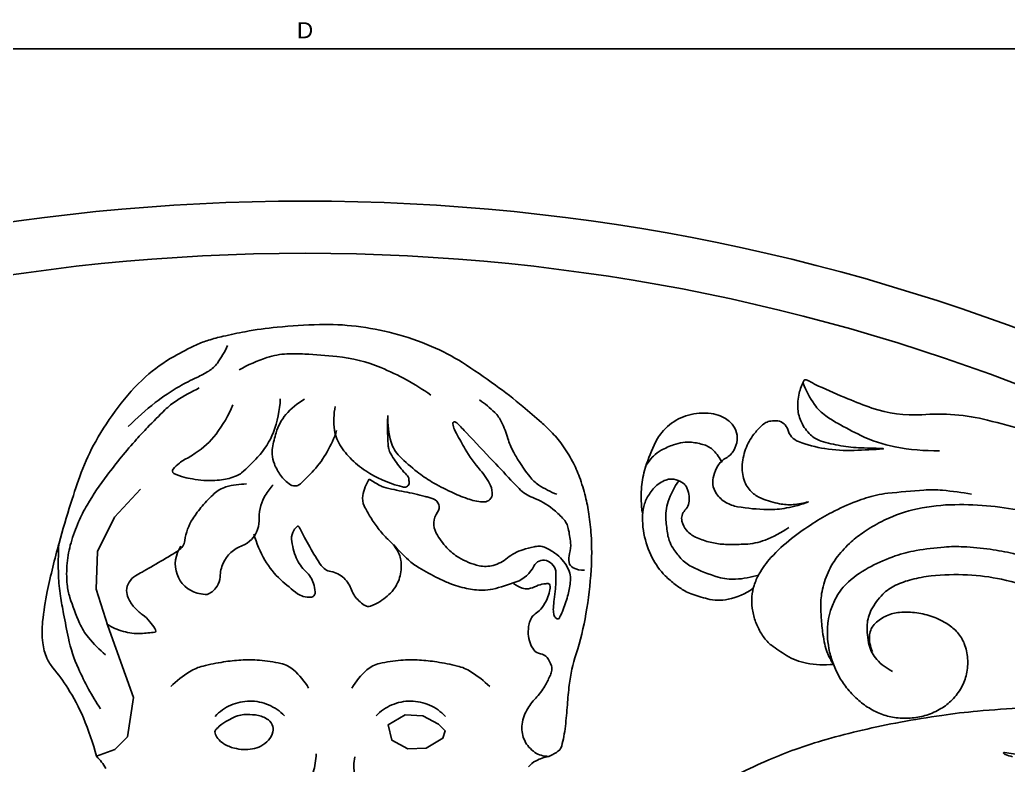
# Model space of a CAD drawing. Header units: millimetres. Extents: x 96 to 279, y 61 to 183.
# Drawn here: x 200.14 to 205.94, y 175.48 to 179.85 of the extents above; entities that cross this region are included whole.
import ezdxf

# ---------------------------------------------------------------- set-up
doc = ezdxf.new("R2010")
doc.units = ezdxf.units.MM
doc.layers.add('DIMENSIONS', color=4, linetype='Continuous')
doc.layers.add('PART', color=7, linetype='Continuous')
doc.styles.get("Standard").update_dxf_attribs({"font": 'arial.ttf'})
doc.dimstyles.new('BALMER1', dxfattribs={"dimscale": 0, "dimtxt": 0.09375, "dimasz": 0.125, "dimexe": 0.0625, "dimexo": 0.125, "dimgap": 0.0625, "dimtad": 1, "dimdec": 4, "dimlfac": -1, "dimzin": 3, "dimdsep": 46, "dimlunit": 4, "dimtxsty": 'Standard', "dimcen": 0.0625, "dimdle": 0.0625, "dimclrd": 256, "dimclre": 256, "dimclrt": 256, "dimadec": 0, "dimazin": 0, "dimtfac": 0.75, "dimtdec": 4, "dimtix": 1, "dimtmove": 2, "dimatfit": 3, "dimfxl": 1, "dimtolj": 1, "dimtzin": 3, "dimarcsym": 0})

# ---------------------------------------------------------------- blocks, each defined once
blk = doc.blocks.new('*D133')
at = {"layer": 'Defpoints', "color": 0, "transparency": 16777216}
for p in [(213.8112, 179.677), (189.8112, 166.7847), (213.8112, 166.7847)]:
    blk.add_point(p, dxfattribs=at)
at = {"layer": 'DIMENSIONS', "lineweight": -2, "transparency": 16777216}
for p, q in [((189.8112, 166.9097), (189.8112, 179.7395)), ((213.8112, 166.9097), (213.8112, 179.7395)), ((189.9362, 179.677), (213.6862, 179.677))]:
    blk.add_line(p, q, dxfattribs=at)
at = {"layer": 'DIMENSIONS', "transparency": 16777216}
for points in [[(189.9362, 179.6979), (189.9362, 179.6562), (189.8112, 179.677)], [(213.6862, 179.6979), (213.6862, 179.6562), (213.8112, 179.677)]]:
    blk.add_solid(points, dxfattribs=at)
at = {"layer": 'DIMENSIONS', "transparency": 16777216, "insert": (201.8112, 179.7864), "char_height": 0.09375, "attachment_point": 5}
blk.add_mtext('\\A1;D', dxfattribs=at)
blk = doc.blocks.new('BALMERREPEAT224VID')
at = {"layer": 'PART', "flags": 128}
for points in [[(-7.0304, 6.6482, -0.017404), (-7.0546, 6.6128, -0.09096), (-7.0607, 6.6071, -0.106157), (-7.066, 6.6051, -0.26226), (-7.0682, 6.606, -0.292093), (-7.0689, 6.611, -0.012784), (-7.0206, 6.7068, -0.00011)], [(-7.2824, 6.7996, 0.010225), (-7.348, 6.5357, 0.013134), (-7.3894, 6.3281, 0.010066), (-7.426, 6.0861, 0.010787), (-7.4508, 5.8591, 0.013134), (-7.4641, 5.6405, 0.015026), (-7.4649, 5.4491, 0.017582), (-7.4549, 5.2833, 0.014859), (-7.4302, 5.0883, 0.01685), (-7.4007, 4.9338, 0.011522), (-7.3447, 4.7107, 0.023106), (-7.2718, 4.4869, 0.027785), (-7.1925, 4.3079, 0.029673), (-7.1122, 4.1712, 0.016347), (-6.9442, 3.9377, 0.042156), (-6.7755, 3.7532, -0.049517), (-6.6342, 3.594, -0.039023), (-6.5509, 3.4579, -0.093302), (-6.5321, 3.3934, -0.017138), (-6.5264, 3.3051, -0.014035), (-6.5261, 3.1971), (-6.5282, 3.1173), (-6.5285, 3.1059)]]:
    blk.add_lwpolyline(points, format="xyb", dxfattribs=at)
blk = doc.blocks.new('BALMERREPEAT224VIC')
at = {"layer": 'PART', "flags": 128}
for points in [[(-7.3757, 8.61, -0.083822), (-7.3687, 8.6675, -0.093015), (-7.3447, 8.714, -0.060174), (-7.313, 8.746, -0.059045), (-7.2739, 8.7701, -0.169811), (-7.1928, 8.778, -0.091353), (-7.0572, 8.7173, -0.076289), (-6.9695, 8.6346, -0.089792), (-6.9217, 8.5437, -0.094938), (-6.9099, 8.4418, -0.089319), (-6.9371, 8.3365, -0.102751), (-7.0075, 8.2408, -0.125198), (-7.0944, 8.1954, -0.089324), (-7.1993, 8.1897, -0.093149), (-7.2954, 8.2204, -0.046154), (-7.3967, 8.2878, -0.060264), (-7.4617, 8.3548, -0.032173), (-7.5146, 8.4344, -0.027966), (-7.564, 8.5326, -0.047206), (-7.598, 8.6368, -0.050282), (-7.6104, 8.739, -0.107488), (-7.5926, 8.8293, -0.088551), (-7.5312, 8.9221, -0.089851), (-7.4415, 8.9875, -0.096165), (-7.3412, 9.0141, -0.053884), (-7.2265, 9.0095, -0.06643), (-7.1368, 8.9837, -0.031476), (-7.0303, 8.9288, -0.038915), (-6.9512, 8.8727, -0.026281), (-6.866, 8.7937, -0.032016), (-6.8039, 8.7212, -0.034852), (-6.7503, 8.6382, -0.031905), (-6.7044, 8.5406, -0.040988), (-6.6773, 8.4511, -0.033782), (-6.6609, 8.3388, -0.052614), (-6.6638, 8.2341, -0.053566), (-6.6883, 8.1341, -0.061839), (-6.7431, 8.0264, -0.088556), (-6.8021, 7.9656, -0.022813), (-6.9444, 7.8729, 0.01594), (-7.1497, 7.743, 0.001946), (-7.3791, 7.5861, 0.004117), (-7.4866, 7.5107, 0.025583), (-7.6112, 7.4117, 0.016039), (-7.796, 7.238, 0.036688), (-7.9121, 7.1031, 0.028096), (-8.0397, 6.909, 0.040849), (-8.1263, 6.7266, 0.038593), (-8.1864, 6.5214, 0.037564), (-8.2016, 6.4071, 0.043116), (-8.1987, 6.3067, 0.09111), (-8.1717, 6.2186, 0.073716), (-8.1053, 6.1265, 0.106575), (-8.0308, 6.0771, 0.077828), (-7.9119, 6.0508, 0.119749), (-7.8184, 6.0674, 0.098146), (-7.7239, 6.1334)], [(-7.8709, 6.0575, -0.135388), (-7.9684, 6.0713, -0.179918), (-8.0226, 6.1234, -0.084396), (-8.0452, 6.2017, -0.087912), (-8.0403, 6.2799, -0.052185), (-8.0064, 6.3748, -0.054622), (-7.9557, 6.4566, -0.053906), (-7.8866, 6.5274, -0.07091), (-7.8223, 6.5667, -0.088148), (-7.7484, 6.5841, -0.074662), (-7.6595, 6.5758, -0.071077), (-7.5751, 6.5417, -0.075974), (-7.5088, 6.4882, -0.063655), (-7.4573, 6.4151, -0.067509), (-7.4282, 6.3359, -0.054379), (-7.4183, 6.2449, -0.05751), (-7.4282, 6.1589, -0.050168), (-7.4589, 6.0693, -0.058637), (-7.5011, 6, -0.048221), (-7.5622, 5.9359, -0.049932), (-7.632, 5.8867, -0.038888), (-7.7159, 5.8477, -0.043355), (-7.7958, 5.8254, -0.038173), (-7.8825, 5.8159, -0.0394), (-7.9669, 5.8199, -0.040282), (-8.0424, 5.8356, -0.036857), (-8.1212, 5.8653, -0.052094), (-8.1761, 5.898, -0.040872), (-8.2371, 5.9519, -0.087497), (-8.3033, 6.0505, -0.064766), (-8.3486, 6.2038, -0.033961), (-8.3625, 6.3582, -0.04147), (-8.3548, 6.4849, -0.022826), (-8.3237, 6.6472, -0.033123), (-8.2899, 6.756, -0.020856), (-8.2275, 6.9, -0.024045), (-8.1623, 7.0196, -0.014277), (-8.0764, 7.152, -0.015922), (-7.9923, 7.2659, -0.015304), (-7.8822, 7.3971, -0.021541), (-7.7973, 7.4843, -0.016118), (-7.6652, 7.6009, -0.020618), (-7.5555, 7.6843, -0.001164), (-7.4447, 7.7612, -0.00276), (-7.3977, 7.7932, -0.000995), (-7.3398, 7.8321, 0.000397), (-7.1947, 7.9292, 0.004284), (-7.0495, 8.0284, 0.005293), (-6.9335, 8.1109, 0.098535), (-6.872, 8.1775, 0.103305), (-6.8429, 8.259, 0.052849), (-6.8418, 8.294, 0.023816), (-6.8512, 8.3711, 0.059036), (-6.872, 8.4416, 0.04887), (-6.9148, 8.5193)], [(-7.3088, 8.2274, 0.026275), (-7.6896, 8.124, 0.035965), (-7.9565, 8.0144, 0.003371), (-8.2229, 7.8797, 0.024646), (-8.2582, 7.8593, 0.022926), (-8.3855, 7.7685, 0.019447), (-8.5258, 7.6493, 0.017028), (-8.6544, 7.5229, 0.018749), (-8.7627, 7.4, 0.022397), (-8.8249, 7.3164, 0.009878), (-8.9534, 7.1183, 0.07948), (-9.103, 6.7615, -0.104854), (-9.2304, 6.4958, -0.012217), (-9.3259, 6.3779, -0.009917), (-9.4499, 6.2379, -0.024649), (-9.4881, 6.2004, 0.047466), (-9.507, 6.18, 0.373318), (-9.5061, 6.1654, 0.061333), (-9.4446, 6.1165, 0.079111), (-9.3583, 6.0807, 0.092629), (-9.2785, 6.0768, 0.090486), (-9.1922, 6.1049, 0.114675), (-9.1383, 6.1526, 0.033798), (-9.0761, 6.2539, 0.033624), (-9.0279, 6.3633, 0.002352), (-9.0024, 6.4343, -0.006602), (-8.9932, 6.4595, -0.001112), (-8.9899, 6.468, -0.000533), (-8.983, 6.4856, -0.943424), (-8.9814, 6.4851, -0.004886), (-9.0264, 6.3198, -0.048781), (-9.0891, 6.1593, -0.052643), (-9.176, 6.0253, -0.240096), (-9.2627, 5.9867, 0.305805), (-9.3288, 5.947, 0.063961), (-9.3413, 5.9078, 0.089876), (-9.3413, 5.8784, 0.069404), (-9.3311, 5.8473, 0.034146), (-9.298, 5.7899, 0.079511), (-9.2296, 5.7165, 0.076421), (-9.1385, 5.6657, 0.105474), (-9.0479, 5.6523, 0.123132), (-8.9729, 5.6762, 0.080604), (-8.9249, 5.7179, 0.047139), (-8.8638, 5.807, 0.065323), (-8.8346, 5.8808, 0.056205), (-8.8224, 5.9721)], [(-7.1289, 8.1871, 0.049162), (-7.5754, 7.9983, 0.067418), (-7.8611, 7.7888, 0.006308), (-8.1049, 7.5476, 0.028881), (-8.1543, 7.4913, 0.018721), (-8.2728, 7.3272, 0.017567), (-8.3861, 7.1435, 0.029816), (-8.4774, 6.9583, 0.02889), (-8.5485, 6.7575, 0.052559), (-8.5877, 6.5394, 0.05871), (-8.5789, 6.3411, 0.028583), (-8.5535, 6.2271, 0.035266), (-8.5214, 6.1381, 0.043715), (-8.4642, 6.0345, 0.055743), (-8.4041, 5.9637, 0.054022), (-8.3088, 5.8915, 0.063719), (-8.2158, 5.8507, 0.009405), (-8.1296, 5.8272, 0.016831), (-8.0809, 5.8166, 0.00825), (-8.0561, 5.8124, 0.003588), (-7.9989, 5.8043, 0.056319), (-7.9479, 5.8033, 0.03649), (-7.8703, 5.8161)], [(-7.8703, 5.8161, -0.073638), (-7.9252, 5.6685, -0.091667), (-8.0055, 5.5702, -0.018487), (-8.0888, 5.5048, -0.05641), (-8.1191, 5.4876, -0.050066), (-8.1849, 5.467, -0.047309), (-8.2574, 5.4591, -0.049271), (-8.3309, 5.4653, -0.052905), (-8.3969, 5.4848, -0.057676), (-8.4532, 5.5163, -0.049693), (-8.5093, 5.5659, -0.058578), (-8.579, 5.6613, -0.041915), (-8.6476, 5.8111, -0.020673), (-8.6943, 5.9596, -0.025623), (-8.7208, 6.0825, -0.026729), (-8.7377, 6.2393, -0.034139), (-8.7359, 6.3628, -0.031293), (-8.7262, 6.4293, -0.009837), (-8.6781, 6.6373, -0.038179), (-8.6436, 6.7401, -0.024001), (-8.569, 6.8955)], [(-9.4944, 6.1565, 0.056504), (-9.3541, 6.1819, 0.086838), (-9.2709, 6.2238, 0.026904), (-9.2079, 6.2761, 0.014244), (-9.0976, 6.3842, 0.065379), (-8.9716, 6.5547, 0.053071), (-8.87, 6.7949)], [(-9.0641, 5.0247, -0.046298), (-9.1959, 5.0625, -0.05723), (-9.294, 5.1143, -0.035023), (-9.4188, 5.2132, -0.064384), (-9.4749, 5.2795, -0.103396), (-9.5199, 5.3966, -0.102921), (-9.5144, 5.5224, -0.047577), (-9.4903, 5.5896, -0.063358), (-9.4616, 5.6349, -0.092388), (-9.407, 5.6803, -0.114665), (-9.3518, 5.6963, -0.119478), (-9.2966, 5.686, -0.102507), (-9.2438, 5.6477, -0.143009), (-9.2156, 5.5902, 0.138655), (-9.187, 5.5307, 0.070042), (-9.1402, 5.4906, 0.083887), (-9.0927, 5.4705, 0.136342), (-9.0336, 5.4727, 0.10582), (-8.968, 5.5102, 0.089659), (-8.9233, 5.5676, 0.036824), (-8.8534, 5.7289, 0.052243), (-8.8274, 5.839, 0.044374), (-8.8224, 5.9721)], [(-8.4386, 5.5046, -0.092766), (-8.4242, 5.3472, -0.121074), (-8.4643, 5.2321, -0.018952), (-8.5212, 5.1513, -0.044086), (-8.5499, 5.1198, -0.036481), (-8.6018, 5.0787, -0.030774), (-8.6694, 5.0386, -0.080309), (-8.7935, 4.9983, -0.070143), (-8.9428, 4.9963, -0.039514), (-9.018, 5.0119, -0.046722), (-9.0785, 5.0359, -0.078026), (-9.1349, 5.0768, -0.07142), (-9.1806, 5.1375, -0.118695), (-9.2021, 5.2162, -0.16198), (-9.1847, 5.2742, -0.077541), (-9.1542, 5.3058, -0.114304), (-9.1268, 5.3181, -0.065575), (-9.1031, 5.3196, -0.035672), (-9.0601, 5.3136, -0.220973), (-8.999, 5.2676, 0.254102), (-8.9427, 5.2305, 0.121495), (-8.8843, 5.2398, 0.107729), (-8.8298, 5.2781, 0.041707), (-8.7801, 5.3421, 0.042651), (-8.7427, 5.412, 0.023068), (-8.7278, 5.4516, 0.010311), (-8.7005, 5.5422, 0.080775), (-8.6874, 5.6602, 0.060791), (-8.7142, 5.8152)], [(-9.1989, 5.56, 0.089965), (-9.281, 5.5349, 0.121966), (-9.329, 5.4929, 0.044966), (-9.3661, 5.4279, 0.065455), (-9.3812, 5.3787, 0.050328), (-9.385, 5.3224, 0.035433), (-9.3767, 5.243, 0.079036), (-9.3583, 5.1899, 0.056637), (-9.3139, 5.1255)], [(-8.5043, 5.5604, -0.063277), (-8.5227, 5.425, -0.084859), (-8.5654, 5.3321, -0.044504), (-8.6731, 5.2015, -0.095832), (-8.7383, 5.1566, -0.038574), (-8.8083, 5.1324, -0.055475), (-8.8593, 5.1249, -0.047711), (-8.8941, 5.127, -0.019281), (-8.9785, 5.1437, -0.099541), (-9.0782, 5.1896, -0.079642), (-9.1746, 5.2866)]]:
    blk.add_lwpolyline(points, format="xyb", dxfattribs=at)
blk = doc.blocks.new('BALMERREPEAT224VIE')
at = {"layer": 'PART', "flags": 128}
for points in [[(-8.6932, 1.5385, 0.034725), (-8.9318, 1.5346, 0.042113), (-9.1257, 1.5014, 0.031075), (-9.2656, 1.4556, -0.068728), (-9.3304, 1.4397, -0.074899), (-9.4233, 1.4439, -0.055733), (-9.5421, 1.4816, -0.025594), (-9.7017, 1.5624, -0.015685), (-9.9502, 1.7154, -0.00924), (-10.1526, 1.8543, -0.012054), (-10.3031, 1.9673, -0.039382), (-10.4516, 2.1048, -0.033194), (-10.6023, 2.2916, -0.047779), (-10.7208, 2.5001, -0.055824), (-10.7834, 2.6957, -0.0183), (-10.8073, 2.842, -0.03627), (-10.8113, 2.9168, -0.016355), (-10.8066, 3.006, -0.011066), (-10.7925, 3.1372, -0.022298), (-10.7595, 3.3246, -0.017124), (-10.6975, 3.5645, -0.036422), (-10.6214, 3.7666, -0.034876), (-10.5129, 3.9642, -0.036225), (-10.3728, 4.1504, -0.041264), (-10.2261, 4.2931, -0.01488), (-10.0409, 4.4365, -0.016998), (-9.8711, 4.5515, -0.00829), (-9.7492, 4.6253, -0.015161), (-9.6808, 4.6625, -0.039403), (-9.5875, 4.7007, -0.034434), (-9.4756, 4.7283, -0.033264), (-9.3747, 4.739, -0.028457), (-9.2562, 4.7369, -0.023208), (-9.151, 4.7241, -0.020075), (-9.0312, 4.6989, -0.032858), (-8.8367, 4.6358, -0.025881), (-8.6009, 4.5275, -0.035777), (-8.3948, 4.4, 0.046388), (-8.2337, 4.305, 0.015528), (-8.1269, 4.2587, -0.014269), (-8.0106, 4.2086, -0.015767), (-7.9569, 4.1816, -0.016444), (-7.9073, 4.1524, -0.162318), (-7.8863, 4.1266, -0.079933), (-7.8729, 4.0618)], [(-10.066, 3.7817, 0.079365), (-9.9117, 3.7518, 0.128907), (-9.8164, 3.7735, 0.026455), (-9.6982, 3.8432, 0.035755), (-9.6178, 3.9053, 0.021147), (-9.525, 3.9955, 0.026407), (-9.4578, 4.0746, 0.063545), (-9.4123, 4.1531, 0.15879), (-9.4092, 4.1901, 0.229972), (-9.4322, 4.2182, 0.139849), (-9.4893, 4.2273, 0.074397), (-9.5946, 4.1982, -0.053551), (-9.7385, 4.1519, -0.005251), (-9.8417, 4.1316, -0.021454), (-9.8671, 4.128, -0.057691), (-9.9017, 4.1287, -0.240591), (-9.9089, 4.1336, -0.267685), (-9.9086, 4.1435, -0.140021), (-9.8954, 4.1555, -0.006265), (-9.8274, 4.1883, 0.002062), (-9.6201, 4.286, 0.000178), (-9.4633, 4.3608, 0.000657), (-9.4207, 4.3811, 0.112379), (-9.3455, 4.441, -0.079139), (-9.2451, 4.5322, -0.032885), (-9.1775, 4.5704, -0.066197), (-9.1407, 4.5824, -0.072997), (-9.1094, 4.5836, -0.026264), (-9.0237, 4.5697, -0.098719), (-8.9668, 4.545, 0.1184), (-8.9184, 4.5262, 0.236111), (-8.8801, 4.5393, 0.138446), (-8.8479, 4.5978)], [(-9.334, 3.5802, 0.03286), (-9.2236, 3.6342, 0.051995), (-9.1604, 3.6796, 0.013603), (-9.0666, 3.7679, 0.024872), (-9.0192, 3.82, 0.042148), (-8.9588, 3.9074, 0.04706), (-8.9194, 3.9941, 0.065449), (-8.9076, 4.0518, 0.026648), (-8.905, 4.196, 0.192741), (-8.9612, 4.323, -0.364455), (-8.969, 4.4028, -0.156736), (-8.9303, 4.4328, -0.163027), (-8.8832, 4.434, -0.011778), (-8.8377, 4.4188, -0.01248), (-8.7955, 4.4024, -0.015067), (-8.7384, 4.3765, 0.019008), (-8.6929, 4.3563, 0.061199), (-8.6588, 4.3474, 0.10537), (-8.6382, 4.3489, 0.170367), (-8.625, 4.3584, 0.278092), (-8.6242, 4.3688, 0.084293), (-8.6277, 4.3734, 0.012084), (-8.6573, 4.4002, 0.032246), (-8.7321, 4.4568, 0.036819), (-8.8038, 4.4968, 0.152618), (-8.8908, 4.5085, 0.116635), (-8.9955, 4.4639, 0.050368), (-9.0472, 4.4172, 0.111954), (-9.0627, 4.3896, 0.046997), (-9.0688, 4.3589, 0.021459), (-9.0728, 4.2907, 0.097509), (-9.0547, 4.1908, -0.104892), (-9.0393, 4.0975, -0.124022), (-9.0631, 4.0179, -0.079913), (-9.1453, 3.92, -0.070293), (-9.2214, 3.8709, -0.060346), (-9.3218, 3.8385, -0.289917), (-9.4363, 3.8832, 0.502775), (-9.5182, 3.8837, 0.007305), (-9.5338, 3.8623, 0.007938), (-9.5475, 3.8423, 0.02302), (-9.6109, 3.7358, -0.022934), (-9.6746, 3.6289, -0.058125), (-9.6904, 3.6102, -0.01947), (-9.7453, 3.5623)], [(-8.9008, 4.1785, 0.079303), (-8.8591, 4.2182, 0.127049), (-8.845, 4.2517, 0.073642), (-8.845, 4.3022, -0.08497), (-8.844, 4.3461, -0.02391), (-8.8385, 4.369, -0.084979), (-8.8355, 4.3749, -0.297953), (-8.8265, 4.3784, -0.073453), (-8.7925, 4.3656, -0.061448), (-8.7551, 4.3384, -0.047464), (-8.7156, 4.2936, -0.09085), (-8.6958, 4.2524, 0.104473), (-8.6776, 4.217, 0.09399), (-8.6477, 4.1917, 0.06129), (-8.5925, 4.169, 0.072463), (-8.5401, 4.1625, 0.080717), (-8.4934, 4.1711, 0.194412), (-8.4603, 4.2006, -0.189319), (-8.4266, 4.2311, -0.092282), (-8.374, 4.2406, -0.143858), (-8.3407, 4.2307, -0.044492), (-8.3175, 4.2124, -0.020225), (-8.2722, 4.1661, -0.060747), (-8.2213, 4.094, 0.061136), (-8.1707, 4.0223, 0.113767), (-8.0898, 3.966, 0.130667), (-8.0042, 3.9556, 0.06552), (-7.9601, 3.9678, 0.063464), (-7.9194, 3.9915, 0.083254), (-7.8928, 4.02, 0.070027), (-7.8729, 4.0618)], [(-7.8729, 4.0618, 0.071733), (-7.8715, 3.9822, 0.102016), (-7.8514, 3.9295, 0.039606)], [(-8.6089, 1.5688, 0.0539), (-8.6932, 1.5385)], [(-8.3704, 3.8586, 0.050585), (-8.486, 3.7807, 0.082083), (-8.5424, 3.7154, 0.019498), (-8.6026, 3.6078, 0.023526), (-8.6446, 3.5147, 0.037256), (-8.6771, 3.4107, 0.031969), (-8.6978, 3.2855, 0.128507), (-8.6848, 3.2031, 0.076746), (-8.6109, 3.0863)], [(-10.2125, 3.5048, 0.087229), (-10.0811, 3.4572, 0.117147), (-9.9767, 3.4635, 0.054441), (-9.872, 3.5079, 0.052039), (-9.7747, 3.5765, 0.078045), (-9.6382, 3.7396, 0.490587), (-9.6533, 3.7785, 0.03677), (-9.678, 3.7839, 0.098907), (-9.6875, 3.7834, 0.06043), (-9.7144, 3.7728, -0.0402), (-9.7542, 3.7553, -0.02535), (-9.8468, 3.7282, -0.079096), (-9.8778, 3.7259, -0.041033), (-9.8986, 3.7293, -0.009379), (-9.9873, 3.7534, -0.015055), (-10.0198, 3.764, -0.010394), (-10.066, 3.7817)], [(-9.6476, 2.8196, 0.066353), (-9.4821, 2.8335, 0.074277), (-9.3433, 2.8864, 0.026499), (-9.2358, 2.9547, 0.093253), (-9.2105, 2.981, 0.098265), (-9.192, 3.0265, 0.238026), (-9.1979, 3.0469, 0.151424), (-9.214, 3.0562, 0.054851), (-9.2641, 3.062, 0.130457), (-9.3438, 3.0412, -0.109035), (-9.4376, 3.0124, -0.076415), (-9.5509, 3.0206, -0.168434), (-9.5955, 3.0485, -0.072772), (-9.6123, 3.0769, -0.437744), (-9.6095, 3.0828, -0.050616), (-9.5883, 3.0873, 0.021323), (-9.5373, 3.0949, 0.00841), (-9.4112, 3.1216, 0.01738), (-9.3509, 3.1376, 0.201547), (-9.2991, 3.1805, -0.153174), (-9.2377, 3.242, -0.110729), (-9.1588, 3.2631, 0.118237), (-9.0851, 3.284, 0.040433), (-9.0514, 3.3066, 0.084877), (-9.0385, 3.3211, 0.154993), (-9.0342, 3.3382, 0.042272), (-9.043, 3.4006, 0.092192), (-9.0848, 3.4971, 0.107371), (-9.1503, 3.5598, 0.09539), (-9.235, 3.5917, 0.119015), (-9.3078, 3.5868, 0.05008), (-9.3754, 3.5578, -0.042704), (-9.4542, 3.5227, -0.023268), (-9.5306, 3.5002, -0.024611), (-9.6044, 3.4859, -0.161168), (-9.6651, 3.4967, -0.094224), (-9.7453, 3.5623)], [(-9.7127, 2.3905, 0.238968), (-9.5624, 2.3172, 0.249823), (-9.4218, 2.3949, 0.032208), (-9.3982, 2.4369, 0.117957), (-9.3954, 2.4499, 0.090594), (-9.4018, 2.481, 0.066062), (-9.4232, 2.5189, 0.147698), (-9.4702, 2.5531, -0.102399), (-9.5412, 2.5958, -0.197851), (-9.6043, 2.7316, 0.22718), (-9.6665, 2.8479, 0.088202), (-9.728, 2.8781, -0.081187), (-9.7951, 2.91, -0.063276), (-9.8423, 2.9524, -0.050818), (-9.8876, 3.017)], [(-9.4118, 1.8361, 0.074935), (-9.3411, 1.9143, 0.076799), (-9.2981, 2.0078, 0.030208), (-9.28, 2.0898, 0.389759), (-9.2841, 2.0961, 0.122087), (-9.2996, 2.096, 0.037211), (-9.3472, 2.0803, 0.059312), (-9.4003, 2.0505, -0.05626), (-9.4561, 2.0187, -0.073197), (-9.5192, 2.002, -0.11012), (-9.5626, 2.0066, -0.132935), (-9.605, 2.0351, -0.125536), (-9.6294, 2.0833, -0.005055), (-9.6384, 2.1263, 0.003724), (-9.6505, 2.1846, 0.003333), (-9.68, 2.3179, 0.008845), (-9.6924, 2.3678, 0.218289), (-9.7371, 2.422, -0.109426), (-9.8434, 2.506, -0.033208), (-9.897, 2.5814, -0.029961), (-9.9454, 2.6718, -0.114769), (-9.9612, 2.7486, -0.072794), (-9.9403, 2.8693)], [(-8.5783, 2.66, 0.101986), (-8.6679, 2.5917, 0.101986), (-8.7232, 2.4937, 0.103047), (-8.7351, 2.3805, 0.103047), (-8.7008, 2.2721)]]:
    blk.add_lwpolyline(points, format="xyb", dxfattribs=at)
at = {"layer": 'PART', "extrusion": (0, 0, -1), "flags": 128}
for points in [[(9.3202, 4.5815, 0.053094), (9.4042, 4.4977, 0.086486), (9.4682, 4.4623, 0.016163), (9.5715, 4.4304, 0.025275), (9.639, 4.4155, 0.047608), (9.721, 4.4096, -0.038423), (9.8226, 4.4041, -0.085753), (9.8895, 4.3834, -0.051467), (9.987, 4.3202)], [(10.5902, 3.0341, 0.047218), (10.6086, 3.2121, 0.071132), (10.5928, 3.3302, 0.02299), (10.5597, 3.4299, 0.012779), (10.4874, 3.6044, 0.07146), (10.3465, 3.8287, 0.056473), (10.1028, 4.0577)], [(8.4123, 3.1711, 0.101986), (8.4446, 3.2789, 0.101986), (8.4317, 3.3908, 0.103047), (8.3748, 3.4893, 0.103047), (8.2834, 3.5569)], [(10.075, 3.4683, 0.052351), (9.9738, 3.3775, 0.052954), (9.8947, 3.2689, 0.025386), (9.8439, 3.1697, 0.120829), (9.8397, 3.1464, 0.210098), (9.8568, 3.1128, 0.094654), (9.928, 3.0744, 0.059756), (10.0018, 3.0605, 0.076872), (10.06, 3.0655, 0.064162), (10.0956, 3.0792, 0.026896), (10.173, 3.1266, 0.104229), (10.256, 3.2139, 0.087944), (10.3083, 3.3462)], [(10.4067, 2.9356, 0.069199), (10.2742, 2.7894, 0.082362), (10.2044, 2.6386, 0.023122), (10.1883, 2.5675, -0.046127), (10.1786, 2.5322, -0.049168), (10.1561, 2.4866, -0.193593), (10.1453, 2.4788, -0.261998), (10.1312, 2.4826, -0.056626), (10.0912, 2.5319, -0.025312), (10.0664, 2.5755, -0.018609), (10.038, 2.6375, -0.052911), (10.0087, 2.7371, -0.061101), (10.0034, 2.8271, -0.086791), (10.0118, 2.8619, -0.023583), (10.0696, 2.9795, -0.096029), (10.1803, 3.1122, -0.08269), (10.3541, 3.2114)], [(8.309, 2.7692, 0.054195), (8.2111, 2.7188, 0.064567), (8.141, 2.6583, 0.102865), (8.0835, 2.5589, -0.14428), (8.0364, 2.4909, -0.103861), (7.9623, 2.4532, -0.375038), (7.939, 2.4646, -0.029436), (7.9274, 2.4973, 0.019579), (7.9109, 2.5468, 0.015893), (7.865, 2.6577, -0.024414), (7.8364, 2.7304, -0.144367), (7.8344, 2.7807, 0.132516), (7.8335, 2.8352, 0.133269), (7.8127, 2.8697, -0.096637), (7.7808, 2.9146, -0.080917), (7.764, 2.9772, -0.130382), (7.7703, 3.0174, -0.195739), (7.7908, 3.0371, -0.088271), (7.8505, 3.0495, -0.244711), (7.9285, 3.0116, 0.178173), (8.0255, 2.9482, 0.094495), (8.1208, 2.9445, 0.083919), (8.2225, 2.978)], [(10.475, 2.3131, 0.030355), (10.5597, 2.5067, 0.037489), (10.6065, 2.6713, 0.020322), (10.625, 2.7849, -0.029671), (10.6391, 2.8624, -0.095333), (10.6679, 2.9253, -0.055196), (10.7471, 3.0139)], [(8.9486, 2.0792, 0.050585), (8.9963, 2.2102, 0.082083), (9.0036, 2.2961, 0.019498), (8.989, 2.4185, 0.023526), (8.9683, 2.5185, 0.037256), (8.9334, 2.6218, 0.031969), (8.8765, 2.7352, 0.128507), (8.8176, 2.7943, 0.076746), (8.6892, 2.8453)], [(9.2422, 1.7727, 0.047405), (9.3701, 1.7083, 0.068151), (9.4672, 1.685, 0.025812), (9.6276, 1.6773, 0.053782), (9.7043, 1.6859, 0.0466), (9.8247, 1.7247, 0.048683), (9.9308, 1.783, 0.029192), (10.0331, 1.8621, 0.033813), (10.1121, 1.9409, 0.027079), (10.2416, 2.1061, 0.020733), (10.3894, 2.3368, 0.009891), (10.435, 2.4187, 0.006357), (10.5017, 2.5483, 0.052327), (10.5319, 2.6289, 0.02929), (10.5617, 2.7795)], [(8.9518, 1.6462, 0.038565), (9.2157, 1.5959, 0.055222), (9.4037, 1.5957, 0.004603), (9.5472, 1.6128, 0.006237), (9.6527, 1.6277, 0.032007), (9.7705, 1.6537, 0.020953), (9.945, 1.712)]]:
    blk.add_lwpolyline(points, format="xyb", dxfattribs=at)
blk.add_lwpolyline([(8.1694, 3.2894), (8.2474, 3.2158), (8.3406, 3.2232), (8.3644, 3.3344), (8.3268, 3.4326), (8.2519, 3.5047), (8.2033, 3.5299), (8.1658, 3.5023), (8.1412, 3.3917)], close=True, dxfattribs=at)
at = {"layer": 'PART', "flags": 128}
blk.add_lwpolyline([(-8.4514, 2.4215, 0.084287), (-8.4523, 2.474, 0.078702), (-8.4712, 2.5268, 0.131205), (-8.5093, 2.5668, 0.172225), (-8.551, 2.5756, 0.150612), (-8.5946, 2.5555, 0.103151), (-8.6356, 2.4997, 0.041303), (-8.6585, 2.4362, 0.07313), (-8.6629, 2.3982, 0.037008), (-8.6578, 2.3486, 0.033898), (-8.6447, 2.2958, 0.037616), (-8.6301, 2.26, 0.088842), (-8.6202, 2.2468, 0.192455), (-8.607, 2.2416, 0.078654), (-8.5736, 2.2471, 0.101039), (-8.5325, 2.2708, 0.070542), (-8.4887, 2.3221, 0.051757), (-8.4648, 2.3701, 0.052108)], format="xyb", close=True, dxfattribs=at)
blk.add_lwpolyline([(-8.6932, 1.5385), (-8.6986, 1.6522), (-8.7462, 1.7458), (-8.9544, 1.8521), (-9.4006, 1.8372), (-9.6262, 1.8385), (-9.8345, 1.9151), (-9.9944, 2.0728), (-10.1029, 2.2677)], dxfattribs=at)
at = {"layer": 'PART'}
for name in ['BALMERREPEAT224VIC', 'BALMERREPEAT224VID']:
    blk.add_blockref(name, (0, 0), dxfattribs=at)

msp = doc.modelspace()

# ---------------------------------------------------------------- linework, layer by layer
for radius in [12, 11.69329]:
    msp.add_circle((201.81125, 166.78466), radius)

# ---------------------------------------------------------------- block references
at = {"rotation": 288}
msp.add_blockref('BALMERREPEAT224VIE', (201.81125, 166.78466), dxfattribs=at)

# ---------------------------------------------------------------- dimensions: what is measured, and where the dimension line sits
at = {"layer": 'DIMENSIONS'}
dim = msp.add_linear_dim(base=(213.81125, 179.67703), p1=(189.81125, 166.78466), p2=(213.81125, 166.78466), text='D', dimstyle='BALMER1', override={"dimscale": 1}, dxfattribs=at)
dim.commit()
dim.dimension.update_dxf_attribs({"geometry": '*D133', "text_midpoint": (201.81125, 179.78641)})

doc.saveas('drawing.dxf')
